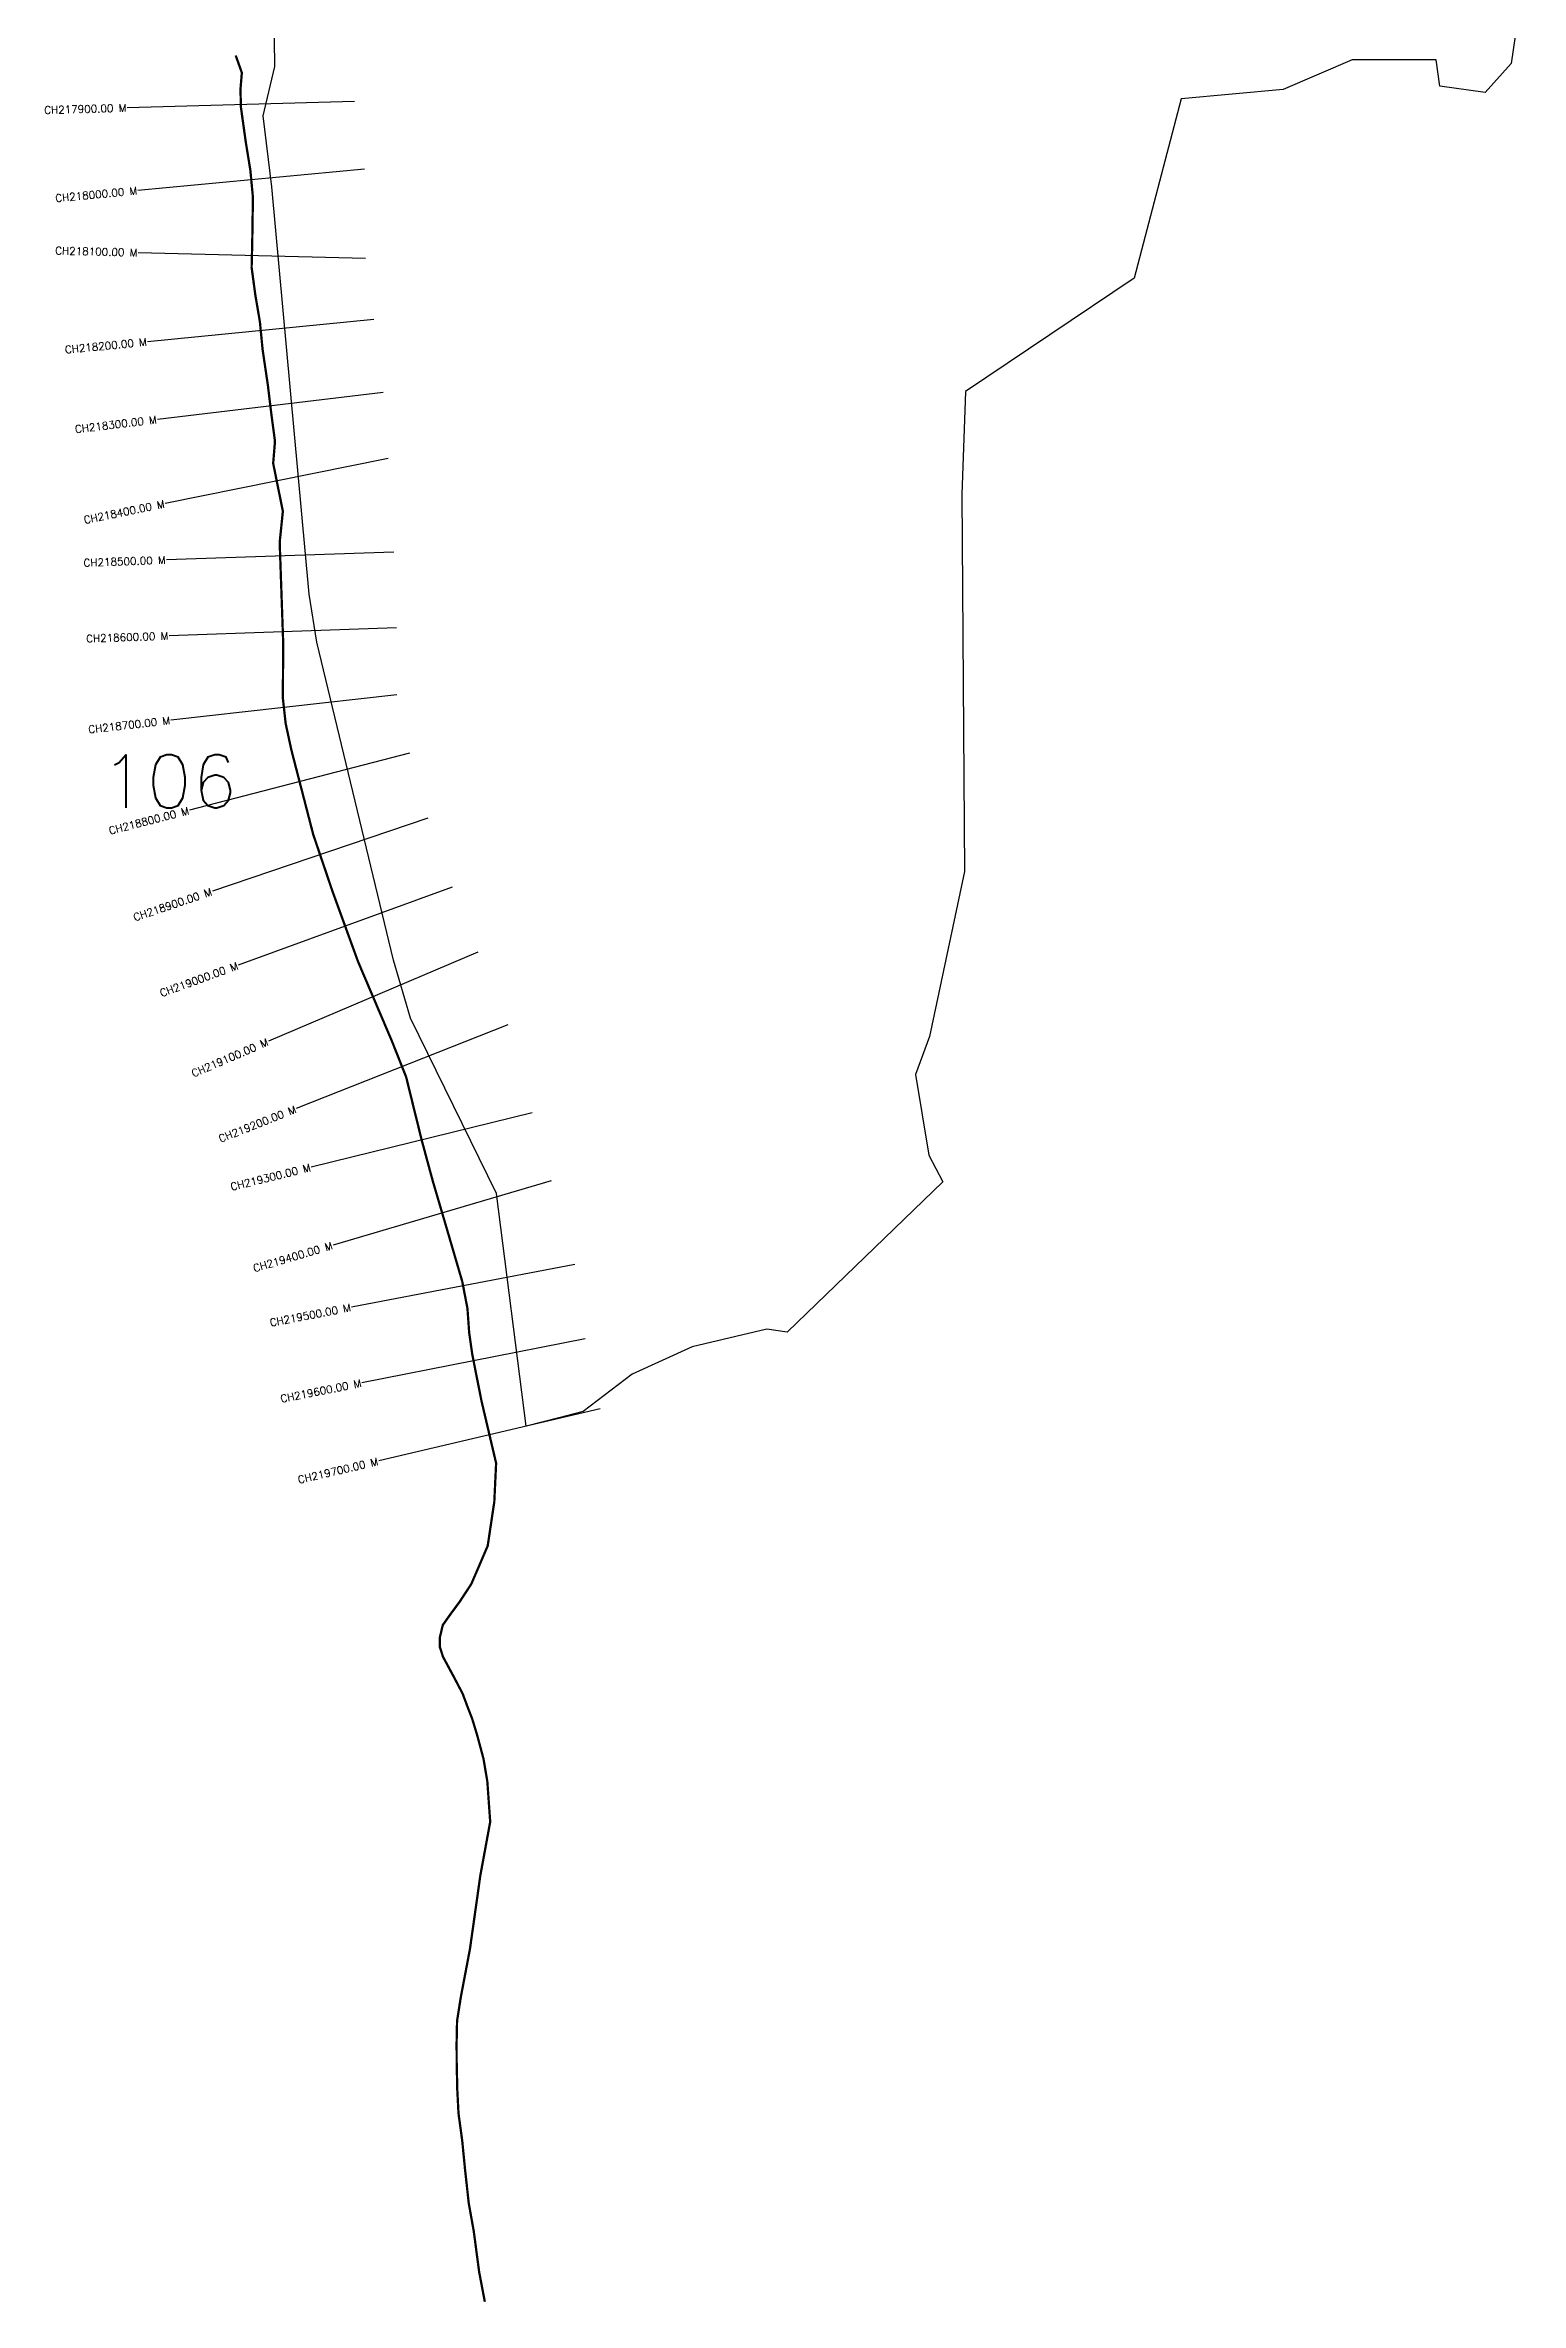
# Model space of a CAD drawing. Header units: metres. Extents: x 273591 to 276491, y 2064476 to 2069901.
# Drawn here: x 274096 to 276042, y 2064476 to 2067453 of the extents above; entities that cross this region are included whole.
import ezdxf
from ezdxf.enums import TextEntityAlignment as Align

# ---------------------------------------------------------------- set-up
doc = ezdxf.new("R2010")
doc.units = ezdxf.units.M
doc.header["$MEASUREMENT"] = 0
for name, color, linetype in [('CS', 134, 'Continuous'), ('CSMark', 6, 'Continuous'), ('NATURALLY PROTECTED', 3, 'Continuous'), ('village', 3, 'Continuous')]:
    doc.layers.add(name, color=color, linetype=linetype)
doc.styles.get("Standard").update_dxf_attribs({"font": 'simplex.shx'})

msp = doc.modelspace()

# ---------------------------------------------------------------- linework, layer by layer
at = {"layer": 'CS'}
for p, q in [((274504, 2067378.4), (274204.1, 2067370.1)), ((274517, 2067289.4), (274218.3, 2067261.1)), ((274518.5, 2067171.6), (274218.6, 2067179.1)), ((274529.5, 2067090.8), (274230.9, 2067061.7)), ((274541.8, 2066994.9), (274244, 2066959.2)), ((274548.3, 2066907.9), (274254.3, 2066848.2)), ((274555.8, 2066784.3), (274255.9, 2066773.9)), ((274559.2, 2066684.3), (274259.4, 2066674)), ((274559.8, 2066596), (274261.7, 2066562.5)), ((274576.6, 2066519.1), (274286.2, 2066444)), ((274600.5, 2066433.4), (274316.4, 2066337.2)), ((274632.5, 2066342.3), (274350.6, 2066239.6)), ((274666.3, 2066256.8), (274390.3, 2066139.2)), ((274706.1, 2066160.8), (274427.1, 2066050.5)), ((274738, 2066045), (274446.7, 2065973.2)), ((274763.3, 2065955.3), (274475.6, 2065870.5)), ((274794.4, 2065845), (274499.7, 2065788.6)), ((274808, 2065746.9), (274513.7, 2065688.8)), ((274827.9, 2065654.5), (274535.8, 2065585.8))]:
    msp.add_line(p, q, dxfattribs=at)
at = {"layer": 'NATURALLY PROTECTED', "const_width": 3, "flags": 128}
msp.add_lwpolyline([(274347.2, 2067439.1), (274355.3, 2067416.4), (274353.5, 2067394.5), (274354.1, 2067370.8), (274360.5, 2067324.8), (274366.5, 2067288), (274369.9, 2067252.2), (274369, 2067191.7), (274368.2, 2067159.7), (274373, 2067123.8), (274379.1, 2067088), (274382.7, 2067051.1), (274389.6, 2067004.5), (274394.1, 2066967.2), (274399, 2066930.3), (274396.6, 2066901.3), (274409.4, 2066838.1), (274405.2, 2066797), (274409.8, 2066665.6), (274409.4, 2066591.6), (274413.1, 2066558.1), (274420.7, 2066523), (274449.4, 2066412), (274474.7, 2066337.3), (274508.6, 2066244.1), (274553.5, 2066138.7), (274572, 2066092), (274583.5, 2066045.2), (274592.7, 2066008), (274607, 2065955.2), (274624.1, 2065897.1), (274646, 2065822.3), (274652.8, 2065786.9), (274655.1, 2065754.7), (274659.2, 2065726.1), (274671.3, 2065665), (274690.6, 2065582.9), (274688.2, 2065532), (274679.5, 2065473.9), (274658, 2065423.8), (274642.4, 2065400), (274630, 2065383.2), (274620.3, 2065369.5), (274616.3, 2065352.7), (274616.3, 2065340.9), (274620.6, 2065327.5), (274626.5, 2065316.6), (274634.1, 2065302.5), (274646.5, 2065278.9), (274652.7, 2065262.2), (274659.1, 2065245.7), (274665.7, 2065223.9), (274673.9, 2065193.4), (274679, 2065163.4), (274682.8, 2065110), (274669.8, 2065039.3), (274656.1, 2064942.3), (274644, 2064878.6), (274639.1, 2064847.4), (274638.5, 2064818.3), (274638.6, 2064792.8), (274639.4, 2064756.4), (274641, 2064725.5), (274645.9, 2064689.5), (274649.6, 2064651.7), (274654.5, 2064607.2), (274661.1, 2064570.2), (274668.2, 2064516.6), (274675.7, 2064477.2)], dxfattribs=at)
at = {"layer": 'village', "color": 6}
msp.add_polyline3d([(276041.9, 2067516.1, 0), (276028.9, 2067428.4, 0), (275995, 2067390.5, 0), (275935.1, 2067398.8, 0), (275930.1, 2067433.4, 0), (275819.6, 2067433.4, 0), (275728.6, 2067394.3, 0), (275594, 2067381.8, 0), (275532, 2067145.6, 0), (275309.6, 2066996.2, 0), (275304.5, 2066860.1, 0), (275308.4, 2066363.3, 0), (275261.9, 2066145.4, 0), (275243.5, 2066095.6, 0), (275261, 2065988.9, 0), (275279.7, 2065953.7, 0), (275074.3, 2065755.5, 0), (275047.7, 2065759.8, 0), (274949.1, 2065736.5, 0), (274870.1, 2065700.1, 0), (274805.6, 2065651, 0), (274773.2, 2065642.7, 0), (274730.4, 2065631.6, 0), (274691.2, 2065938.3, 0), (274577.7, 2066169.5, 0), (274555.4, 2066246.2, 0), (274454, 2066665.5, 0), (274444.1, 2066728.6, 0), (274395, 2067265.8, 0), (274383.3, 2067359.5, 0), (274399, 2067424.8, 0), (274395.1, 2067709.1, 0)], dxfattribs=at)

# ---------------------------------------------------------------- texts
at = {"insert": (274169.5, 2066517), "char_height": 70, "attachment_point": 1}
msp.add_mtext_dynamic_manual_height_columns('106', width=95.172, gutter_width=1, heights=[0], dxfattribs=at)
at = {"layer": 'CSMark'}
for s, rotation, p in [('CH217900.00 M', 1.5791, (274203.1, 2067370.1)), ('CH218000.00 M', 5.414, (274217.3, 2067261)), ('CH218100.00 M', 358.5595, (274217.6, 2067179.1)), ('CH218200.00 M', 5.5695, (274229.9, 2067061.6)), ('CH218300.00 M', 6.8421, (274243, 2066959.1)), ('CH218400.00 M', 11.4852, (274253.3, 2066848)), ('CH218500.00 M', 1.9764, (274254.9, 2066773.9)), ('CH218600.00 M', 1.9764, (274258.4, 2066673.9)), ('CH218700.00 M', 6.4138, (274260.7, 2066562.4)), ('CH218800.00 M', 14.4971, (274285.2, 2066443.7)), ('CH218900.00 M', 18.7031, (274315.4, 2066336.9)), ('CH219000.00 M', 20.0018, (274349.7, 2066239.3)), ('CH219100.00 M', 23.0859, (274389.4, 2066138.8)), ('CH219200.00 M', 21.5713, (274426.2, 2066050.1)), ('CH219300.00 M', 13.8395, (274445.8, 2065973)), ('CH219400.00 M', 16.4222, (274474.6, 2065870.2)), ('CH219500.00 M', 10.8456, (274498.8, 2065788.4)), ('CH219600.00 M', 11.1791, (274512.7, 2065688.6)), ('CH219700.00 M', 13.2375, (274534.9, 2065585.5))]:
    msp.add_text(s, height=10, rotation=rotation, dxfattribs=at).set_placement(p, align=Align.MIDDLE_RIGHT)

doc.saveas('drawing.dxf')
